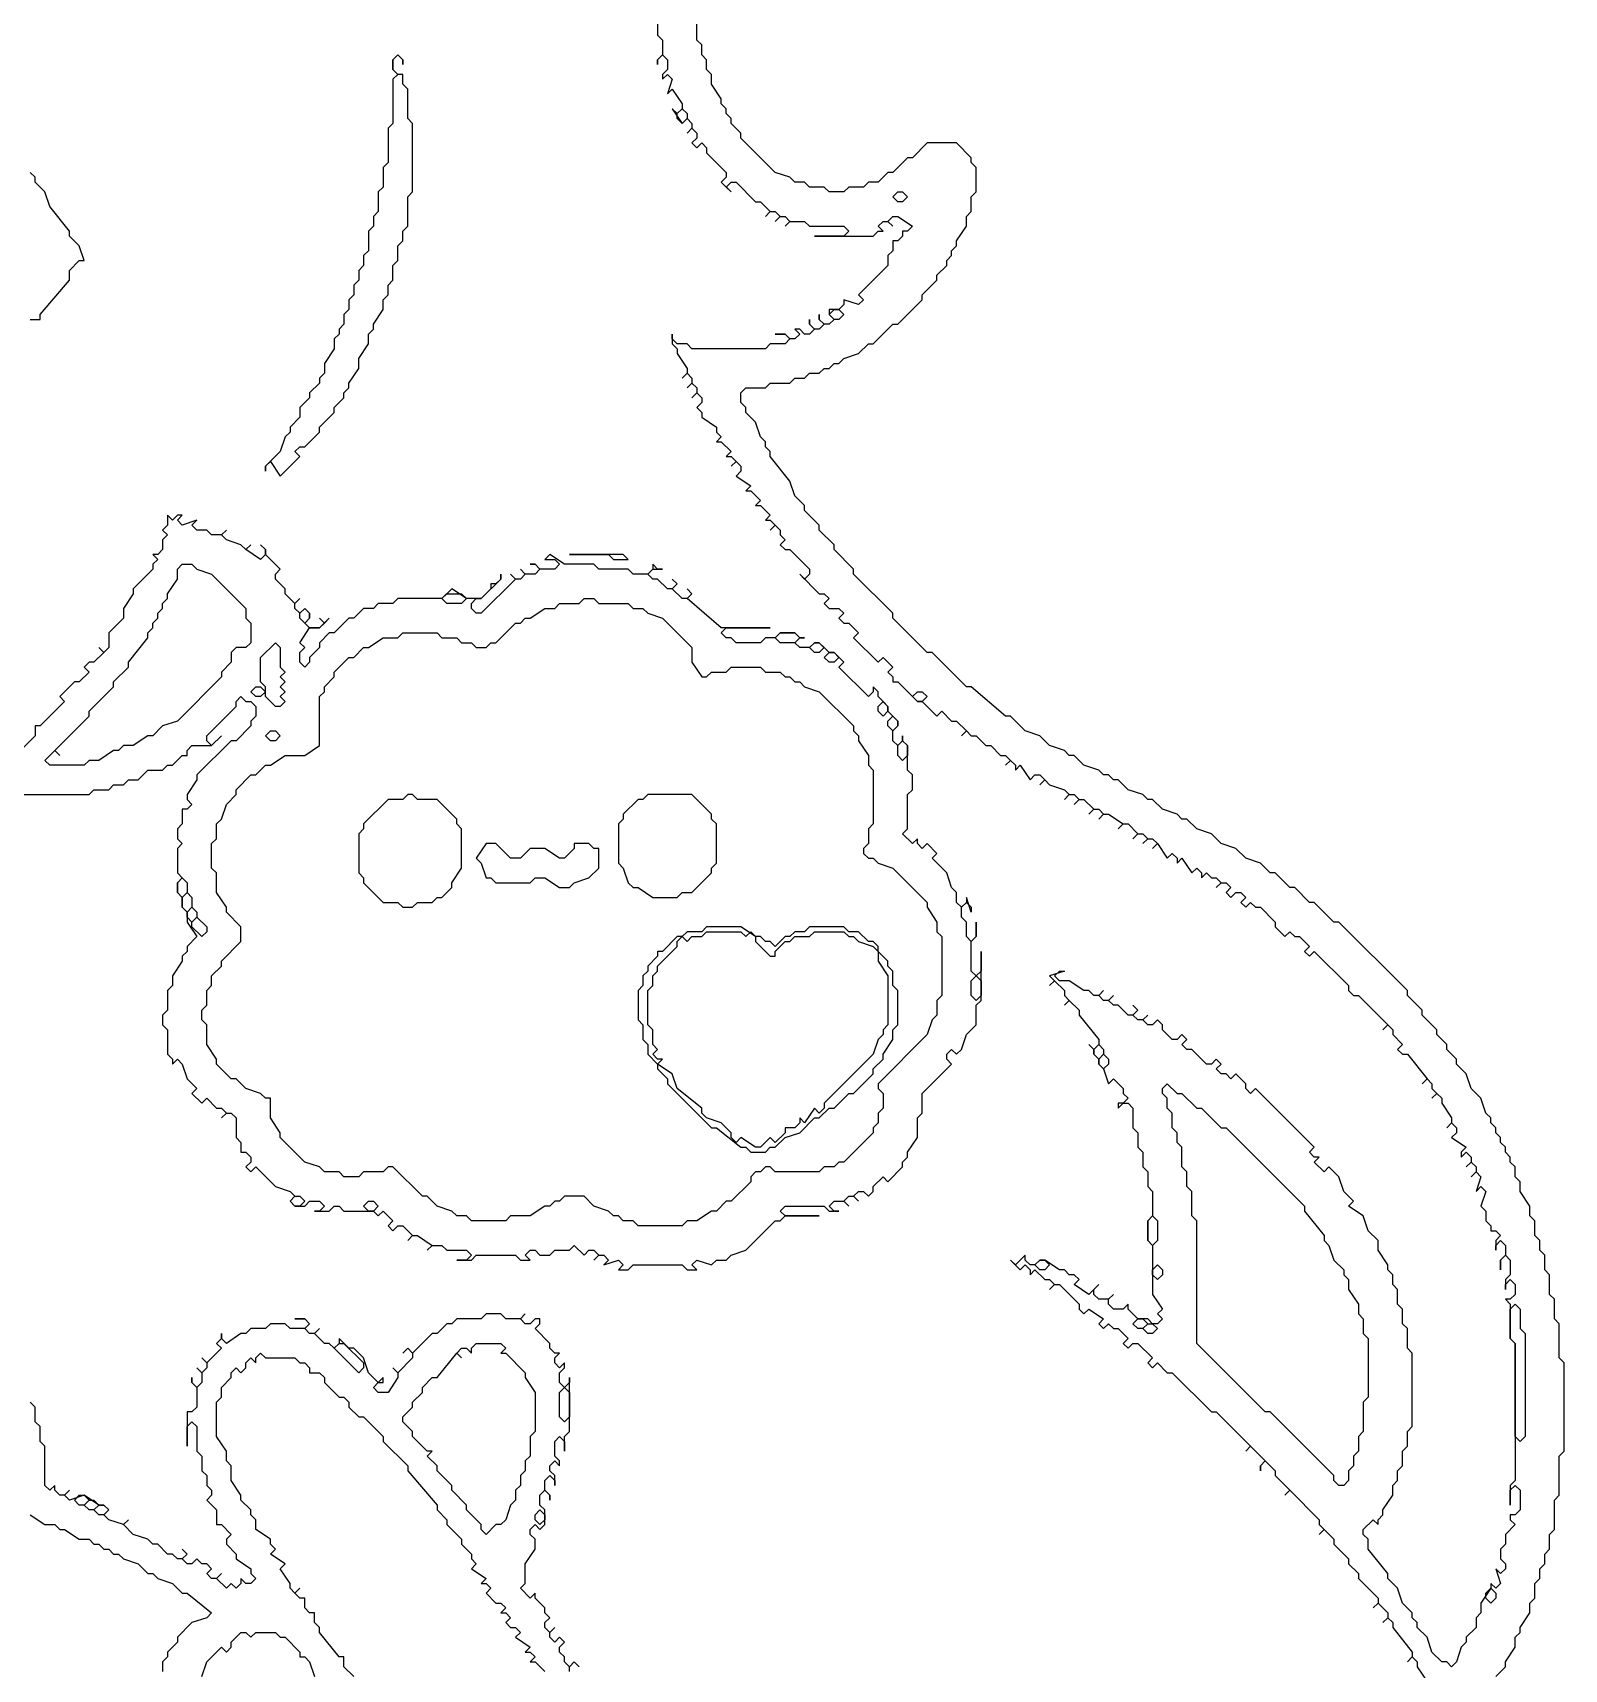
# Model space of a CAD drawing. Header units: millimetres. Extents: x 2 to 58.7, y 4.2 to 84.
# Drawn here: x 39.66 to 58.6, y 35.3 to 55.55 of the extents above; entities that cross this region are included whole.
import ezdxf

# ---------------------------------------------------------------- set-up
doc = ezdxf.new("R2010")
doc.units = ezdxf.units.MM
doc.layers.add('RAISED_METAL', color=7, linetype='Continuous')

msp = doc.modelspace()

# ---------------------------------------------------------------- linework, layer by layer
at = {"layer": 'RAISED_METAL'}
for points in [[(47.388, 55.697), (47.388, 55.515), (47.449, 55.455), (47.449, 55.273), (47.388, 55.212), (47.388, 55.152), (47.388, 55.212), (47.449, 55.273), (47.509, 55.212), (47.509, 55.091), (47.449, 55.03), (47.449, 54.97), (47.509, 55.03), (47.57, 54.97), (47.509, 54.788), (47.57, 54.848), (47.691, 54.667), (47.691, 54.606), (47.631, 54.545), (47.57, 54.606), (47.691, 54.424), (47.752, 54.485), (47.812, 54.424), (47.812, 54.364), (47.752, 54.303), (47.812, 54.364), (47.873, 54.303), (47.873, 54.242), (47.812, 54.182), (47.873, 54.121), (47.934, 54.182), (47.994, 54.121), (47.994, 54.061), (48.237, 53.818), (48.237, 53.758), (48.176, 53.697), (48.297, 53.576), (48.237, 53.636), (48.297, 53.697), (48.358, 53.697), (48.6, 53.455), (48.661, 53.455), (48.782, 53.333), (48.721, 53.273), (48.782, 53.333), (48.843, 53.333), (48.903, 53.273), (48.843, 53.212), (48.903, 53.273), (48.964, 53.273), (49.024, 53.212), (48.964, 53.152), (49.024, 53.212), (49.206, 53.212), (49.267, 53.152), (49.691, 53.152), (49.752, 53.091), (49.691, 53.03), (49.327, 53.03), (50.055, 53.03), (50.115, 53.091), (50.176, 53.091), (50.115, 53.152), (50.176, 53.212), (50.236, 53.212), (50.297, 53.152), (50.236, 53.212), (50.297, 53.273), (50.358, 53.273), (50.539, 53.152), (50.479, 53.091), (50.418, 53.091), (50.418, 53.03), (50.358, 52.97), (50.297, 52.97), (50.297, 52.848), (50.236, 52.788), (50.236, 52.667), (49.873, 52.303), (49.933, 52.242), (49.873, 52.182), (49.691, 52.242), (49.691, 52.182), (49.63, 52.121), (49.509, 52.121), (49.509, 52.061), (49.57, 52), (49.509, 51.939), (49.449, 51.939), (49.388, 52), (49.388, 52.061), (49.388, 52), (49.449, 51.939), (49.388, 51.879), (49.327, 51.879), (49.267, 51.939), (49.267, 52), (49.267, 51.939), (49.327, 51.879), (49.267, 51.818), (49.206, 51.818), (49.146, 51.879), (49.085, 51.879), (49.146, 51.818), (49.085, 51.758), (49.024, 51.758), (48.964, 51.818), (48.843, 51.818), (48.964, 51.818), (49.024, 51.758), (48.964, 51.697), (48.782, 51.697), (48.721, 51.636), (47.812, 51.636), (47.752, 51.697), (47.631, 51.697), (47.57, 51.758), (47.57, 51.818), (47.57, 51.697), (47.631, 51.636), (47.631, 51.576), (47.752, 51.394), (47.752, 51.333), (47.691, 51.273), (47.752, 51.333), (47.812, 51.273), (47.812, 51.212), (47.752, 51.152), (47.812, 51.212), (47.873, 51.152), (47.873, 51.091), (47.812, 51.03), (47.873, 51.091), (47.934, 51.03), (47.934, 50.97), (47.873, 50.909), (47.934, 50.848), (47.934, 50.788), (48.115, 50.667), (48.115, 50.606), (48.176, 50.545), (48.115, 50.485), (48.176, 50.485), (48.297, 50.364), (48.237, 50.303), (48.297, 50.303), (48.358, 50.242), (48.297, 50.182), (48.358, 50.242), (48.418, 50.182), (48.418, 50.121), (48.358, 50.061), (48.54, 49.939), (48.479, 49.879), (48.54, 49.879), (48.661, 49.758), (48.6, 49.697), (48.661, 49.697), (48.782, 49.576), (48.721, 49.515), (48.782, 49.515), (48.843, 49.455), (48.782, 49.394), (48.843, 49.455), (48.903, 49.394), (48.903, 49.333), (48.964, 49.273), (48.903, 49.212), (48.964, 49.152), (49.024, 49.152), (49.267, 48.909), (49.267, 48.848), (49.206, 48.788), (49.146, 48.848), (49.388, 48.606), (49.449, 48.606), (49.509, 48.545), (49.449, 48.485), (49.509, 48.424), (49.63, 48.424), (49.691, 48.364), (49.63, 48.303), (49.691, 48.242), (49.752, 48.242), (49.873, 48.121), (49.812, 48.061), (50.115, 47.758), (50.176, 47.818), (50.297, 47.697), (50.236, 47.636), (50.297, 47.576), (50.297, 47.515), (50.358, 47.515), (50.6, 47.273), (50.661, 47.273), (50.842, 47.091), (50.903, 47.152), (51.024, 47.03), (51.085, 47.03), (51.206, 46.909), (51.145, 46.848), (51.206, 46.909), (51.267, 46.848), (51.327, 46.848), (51.448, 46.727), (51.509, 46.727), (51.63, 46.606), (51.691, 46.606), (51.751, 46.545), (51.691, 46.485), (51.751, 46.545), (51.812, 46.485), (51.812, 46.424), (51.873, 46.485), (51.994, 46.303), (52.054, 46.364), (52.115, 46.364), (52.176, 46.303), (52.115, 46.242), (52.176, 46.303), (52.236, 46.242), (52.418, 46.182), (52.479, 46.121), (52.418, 46.061), (52.479, 46.121), (52.539, 46.121), (52.6, 46.061), (52.539, 46), (52.6, 46.061), (52.66, 46.061), (52.781, 45.939), (52.721, 45.879), (52.781, 45.939), (52.842, 45.939), (52.903, 45.879), (52.842, 45.818), (52.903, 45.879), (52.963, 45.879), (53.145, 45.758), (53.084, 45.697), (53.145, 45.758), (53.206, 45.758), (53.327, 45.636), (53.266, 45.576), (53.327, 45.636), (53.387, 45.636), (53.448, 45.576), (53.387, 45.515), (53.448, 45.576), (53.509, 45.576), (53.569, 45.515), (53.509, 45.455), (53.569, 45.515), (53.69, 45.333), (53.751, 45.394), (53.812, 45.333), (53.812, 45.273), (53.872, 45.333), (53.993, 45.152), (54.054, 45.212), (54.115, 45.152), (54.115, 45.091), (54.175, 45.152), (54.236, 45.091), (54.296, 45.091), (54.357, 45.03), (54.296, 44.97), (54.357, 45.03), (54.418, 45.03), (54.478, 44.97), (54.418, 44.909), (54.478, 44.848), (54.539, 44.909), (54.599, 44.909), (54.66, 44.848), (54.599, 44.788), (54.66, 44.727), (54.721, 44.788), (54.781, 44.727), (54.842, 44.727), (55.024, 44.545), (55.024, 44.485), (55.145, 44.364), (55.205, 44.424), (55.266, 44.364), (55.327, 44.364), (55.448, 44.242), (55.387, 44.182), (55.448, 44.121), (55.508, 44.182), (55.933, 43.758), (55.933, 43.697), (55.993, 43.636), (56.054, 43.636), (56.417, 43.273), (56.357, 43.212), (56.417, 43.273), (56.478, 43.212), (56.478, 43.152), (56.599, 43.03), (56.539, 42.97), (56.599, 42.909), (56.66, 42.909), (56.902, 42.606), (56.842, 42.545), (56.902, 42.606), (56.963, 42.545), (56.963, 42.485), (57.023, 42.424), (56.963, 42.364), (57.023, 42.424), (57.084, 42.364), (57.084, 42.303), (57.205, 42.121), (57.205, 42.061), (57.145, 42), (57.205, 42.061), (57.266, 42), (57.266, 41.939), (57.205, 41.879), (57.387, 41.758), (57.326, 41.697), (57.326, 41.636), (57.387, 41.697), (57.448, 41.636), (57.448, 41.576), (57.387, 41.515), (57.448, 41.576), (57.508, 41.515), (57.508, 41.455), (57.448, 41.394), (57.508, 41.455), (57.569, 41.394), (57.508, 41.212), (57.569, 41.273), (57.629, 41.212), (57.569, 41.03), (57.629, 40.97), (57.629, 40.848), (57.69, 40.788), (57.69, 40.727), (57.751, 40.727), (57.811, 40.667), (57.751, 40.606), (57.751, 40.485), (57.751, 40.545), (57.811, 40.606), (57.872, 40.545), (57.872, 40.424), (57.811, 40.364), (57.811, 40.242), (57.811, 40.364), (57.872, 40.424), (57.932, 40.364), (57.932, 40.182), (57.872, 40.121), (57.872, 40), (57.872, 40.061), (57.932, 40.121), (57.993, 40.061), (57.993, 39.939), (57.932, 39.879), (57.872, 39.879), (57.932, 39.818), (57.932, 39.394), (57.993, 39.333), (57.993, 37.636), (57.932, 37.576), (57.932, 37.333), (57.932, 37.515), (57.993, 37.576), (58.054, 37.515), (58.054, 37.273), (57.993, 37.212), (57.932, 37.212), (57.932, 37.152), (57.993, 37.091), (57.872, 36.97), (57.872, 36.848), (57.811, 36.788), (57.811, 36.667), (57.872, 36.606), (57.872, 36.545), (57.811, 36.485), (57.751, 36.545), (57.811, 36.364), (57.751, 36.303), (57.69, 36.364), (57.69, 36.303), (57.569, 36.121), (57.569, 36), (57.508, 35.939), (57.508, 35.818), (57.387, 35.697), (57.387, 35.636), (57.326, 35.576), (57.266, 35.394), (57.205, 35.333), (57.145, 35.394), (57.084, 35.394), (56.963, 35.515), (56.902, 35.697), (56.781, 35.818), (56.781, 35.879), (56.72, 35.939), (56.72, 36), (56.599, 36.121), (56.539, 36.303), (56.417, 36.424), (56.417, 36.485), (56.175, 36.788), (56.175, 36.909), (56.114, 36.97), (56.114, 37.03), (56.236, 37.152), (56.296, 37.091), (56.296, 37.152), (56.357, 37.212), (56.357, 37.273), (56.478, 37.455), (56.478, 37.576), (56.539, 37.636), (56.539, 37.758), (56.599, 37.818), (56.599, 38), (56.66, 38.061), (56.66, 38.242), (56.72, 38.303), (56.72, 39.212), (56.66, 39.273), (56.66, 39.515), (56.599, 39.576), (56.599, 39.758), (56.539, 39.818), (56.539, 40), (56.478, 40.061), (56.478, 40.182), (56.417, 40.242), (56.417, 40.303), (56.296, 40.485), (56.296, 40.606), (56.175, 40.727), (56.114, 40.909), (55.933, 41.03), (55.993, 41.091), (55.872, 41.212), (55.811, 41.394), (55.69, 41.515), (55.63, 41.455), (55.508, 41.576), (55.569, 41.636), (55.508, 41.636), (55.448, 41.697), (55.508, 41.758), (54.781, 42.485), (54.721, 42.424), (54.66, 42.485), (54.66, 42.545), (54.539, 42.667), (54.478, 42.606), (54.418, 42.667), (54.357, 42.667), (54.296, 42.727), (54.357, 42.788), (54.296, 42.848), (54.236, 42.788), (54.175, 42.788), (53.993, 42.97), (53.933, 42.97), (53.872, 43.03), (53.933, 43.091), (53.872, 43.152), (53.812, 43.091), (53.751, 43.091), (53.63, 43.212), (53.63, 43.273), (53.569, 43.333), (53.509, 43.273), (53.448, 43.273), (53.387, 43.333), (53.448, 43.394), (53.387, 43.333), (53.327, 43.333), (53.266, 43.394), (53.327, 43.455), (53.266, 43.515), (53.327, 43.455), (53.266, 43.394), (53.206, 43.394), (53.084, 43.515), (53.024, 43.515), (52.963, 43.576), (53.024, 43.636), (52.963, 43.576), (52.903, 43.576), (52.842, 43.636), (52.903, 43.697), (52.842, 43.636), (52.781, 43.636), (52.721, 43.697), (52.66, 43.697), (52.479, 43.818), (52.357, 43.818), (52.297, 43.879), (52.357, 43.939), (52.418, 43.939), (52.236, 43.879), (52.297, 43.818), (52.236, 43.758), (52.297, 43.818), (52.418, 43.697), (52.418, 43.636), (52.479, 43.576), (52.418, 43.515), (52.479, 43.576), (52.6, 43.455), (52.6, 43.394), (52.842, 43.091), (52.842, 43.03), (52.781, 42.97), (52.721, 43.03), (52.781, 42.97), (52.781, 42.909), (52.842, 42.848), (52.842, 42.788), (52.903, 42.727), (52.963, 42.545), (53.024, 42.606), (53.145, 42.485), (53.145, 42.424), (53.206, 42.364), (53.145, 42.303), (53.084, 42.303), (53.084, 42.242), (53.145, 42.303), (53.206, 42.303), (53.266, 42.242), (53.266, 42), (53.327, 41.939), (53.327, 41.758), (53.387, 41.697), (53.387, 41.515), (53.448, 41.455), (53.448, 41.273), (53.509, 41.212), (53.509, 40.909), (53.448, 40.848), (53.448, 40.606), (53.509, 40.545), (53.509, 39.939), (53.63, 39.758), (53.569, 39.697), (53.63, 39.636), (53.569, 39.576), (53.509, 39.576), (53.448, 39.636), (53.327, 39.636), (53.206, 39.758), (53.206, 39.818), (53.145, 39.758), (53.024, 39.758), (52.963, 39.818), (52.963, 39.879), (53.024, 39.939), (52.963, 39.879), (52.842, 39.879), (52.781, 39.939), (52.781, 40), (52.842, 40.061), (52.721, 39.939), (52.539, 40.061), (52.6, 40.121), (52.539, 40.182), (52.479, 40.182), (52.418, 40.242), (52.357, 40.242), (52.176, 40.364), (52.115, 40.364), (52.054, 40.303), (51.994, 40.303), (51.933, 40.364), (51.933, 40.424), (51.812, 40.303), (51.751, 40.364), (51.873, 40.242), (51.933, 40.303), (51.994, 40.242), (51.994, 40.182), (52.054, 40.242), (52.176, 40.121), (52.236, 40.121), (52.297, 40.061), (52.236, 40), (52.297, 40.061), (52.357, 40.061), (52.6, 39.818), (52.6, 39.758), (52.66, 39.697), (52.721, 39.758), (52.903, 39.636), (52.842, 39.576), (52.903, 39.515), (52.963, 39.576), (53.024, 39.515), (53.084, 39.515), (53.206, 39.394), (53.145, 39.333), (53.206, 39.273), (53.266, 39.333), (53.327, 39.333), (53.509, 39.152), (53.448, 39.091), (53.509, 39.03), (53.569, 39.091), (53.69, 38.97), (53.751, 38.97), (54.236, 38.485), (54.296, 38.485), (54.721, 38.061), (54.66, 38), (54.721, 38.061), (54.902, 37.879), (54.842, 37.818), (54.842, 37.758), (54.842, 37.818), (54.902, 37.879), (55.024, 37.758), (55.024, 37.697), (55.205, 37.515), (55.145, 37.455), (55.205, 37.515), (55.569, 37.152), (55.569, 37.091), (55.63, 37.03), (55.569, 36.97), (55.63, 37.03), (55.751, 36.909), (55.751, 36.848), (55.933, 36.667), (55.933, 36.606), (56.054, 36.485), (56.054, 36.424), (56.296, 36.182), (56.296, 36.121), (56.236, 36.061), (56.296, 36.121), (56.417, 36), (56.417, 35.939), (56.357, 35.879), (56.417, 35.939), (56.478, 35.879), (56.478, 35.818), (56.72, 35.515), (56.72, 35.455), (56.66, 35.394), (56.72, 35.455), (56.781, 35.394), (56.781, 35.333), (56.902, 35.152)], [(57.751, 35.212), (57.872, 35.333), (57.872, 35.394), (57.993, 35.576), (57.993, 35.697), (58.054, 35.758), (58.054, 35.818), (58.175, 36), (58.175, 36.121), (58.235, 36.182), (58.235, 36.364), (58.296, 36.424), (58.296, 36.545), (58.357, 36.606), (58.357, 36.727), (58.417, 36.788), (58.417, 36.97), (58.478, 37.03), (58.478, 37.394), (58.538, 37.455), (58.538, 37.939), (58.599, 38), (58.599, 39.091), (58.538, 39.152), (58.538, 39.576), (58.478, 39.636), (58.478, 39.879), (58.417, 39.939), (58.417, 40.182), (58.357, 40.242), (58.357, 40.424), (58.296, 40.485), (58.296, 40.606), (58.235, 40.667), (58.235, 40.848), (58.175, 40.909), (58.175, 41.03), (58.054, 41.212), (58.054, 41.333), (57.993, 41.394), (57.993, 41.515), (57.932, 41.576), (57.932, 41.636), (57.872, 41.697), (57.872, 41.758), (57.811, 41.818), (57.811, 41.879), (57.751, 41.939), (57.751, 42), (57.69, 42.061), (57.69, 42.121), (57.629, 42.182), (57.569, 42.364), (57.448, 42.485), (57.387, 42.667), (57.266, 42.788), (57.266, 42.848), (57.145, 42.97), (57.145, 43.03), (57.023, 43.152), (57.023, 43.212), (56.842, 43.394), (56.842, 43.455), (56.66, 43.636), (56.66, 43.697), (55.811, 44.545), (55.751, 44.545), (55.508, 44.788), (55.448, 44.788), (55.266, 44.97), (55.205, 44.97), (55.024, 45.152), (54.963, 45.152), (54.842, 45.273), (54.66, 45.333), (54.539, 45.455), (54.357, 45.515), (54.236, 45.636), (54.054, 45.697), (53.933, 45.818), (53.872, 45.818), (53.812, 45.879), (53.63, 45.939), (53.509, 46.061), (53.448, 46.061), (53.387, 46.121), (53.206, 46.182), (53.084, 46.303), (53.024, 46.303), (52.963, 46.364), (52.903, 46.364), (52.842, 46.424), (52.66, 46.485), (52.539, 46.606), (52.479, 46.606), (52.418, 46.667), (52.236, 46.727), (52.115, 46.848), (51.933, 46.909), (51.751, 47.091), (51.691, 47.091), (51.267, 47.455), (51.206, 47.455), (50.782, 47.879), (50.721, 47.879), (50.297, 48.303), (50.297, 48.364), (49.812, 48.848), (49.812, 48.909), (49.57, 49.152), (49.57, 49.212), (49.388, 49.394), (49.388, 49.455), (49.206, 49.636), (49.206, 49.697), (49.085, 49.818), (49.024, 50), (48.782, 50.303), (48.782, 50.364), (48.721, 50.424), (48.721, 50.485), (48.661, 50.545), (48.6, 50.727), (48.479, 50.848), (48.479, 50.909), (48.418, 50.97), (48.418, 51.091), (48.479, 51.152), (48.721, 51.152), (48.782, 51.212), (49.024, 51.212), (49.085, 51.273), (49.206, 51.273), (49.267, 51.333), (49.388, 51.333), (49.449, 51.394), (49.509, 51.394), (49.57, 51.455), (49.63, 51.455), (49.691, 51.515), (49.873, 51.576), (49.994, 51.697), (50.055, 51.697), (50.297, 51.939), (50.358, 51.939), (50.661, 52.242), (50.661, 52.303), (50.842, 52.485), (50.842, 52.545), (50.964, 52.667), (50.964, 52.727), (51.024, 52.788), (51.024, 52.848), (51.085, 52.909), (51.085, 52.97), (51.206, 53.152), (51.206, 53.273), (51.267, 53.333), (51.267, 53.515), (51.327, 53.576), (51.327, 53.879), (51.267, 53.939), (51.267, 54), (51.085, 54.182), (50.721, 54.182), (50.539, 54), (50.479, 54), (50.297, 53.818), (50.236, 53.818), (50.115, 53.697), (49.994, 53.697), (49.933, 53.636), (49.752, 53.636), (49.691, 53.576), (49.509, 53.576), (49.449, 53.636), (49.267, 53.636), (49.206, 53.697), (49.085, 53.697), (49.024, 53.758), (48.843, 53.818), (48.418, 54.242), (48.418, 54.303), (48.297, 54.424), (48.297, 54.485), (48.237, 54.545), (48.237, 54.606), (48.176, 54.667), (48.176, 54.727), (48.055, 54.909), (48.055, 55.03), (47.994, 55.091), (47.994, 55.212), (47.934, 55.273), (47.934, 55.394), (47.873, 55.455), (47.873, 55.697)], [(39.632, 52), (39.753, 52), (39.753, 52.061), (40.116, 52.485), (40.116, 52.606), (40.238, 52.727), (40.298, 52.727), (40.238, 52.909), (40.116, 53.03), (40.116, 53.091), (39.874, 53.394), (39.813, 53.576), (39.692, 53.697), (39.692, 53.758), (39.632, 53.818)], [(39.51, 46.121), (40.359, 46.121), (40.419, 46.182), (40.601, 46.182), (40.662, 46.242), (40.783, 46.242), (40.844, 46.303), (40.965, 46.303), (41.086, 46.424), (41.268, 46.424), (41.328, 46.485), (41.389, 46.485), (41.51, 46.606), (41.571, 46.606), (41.571, 46.667), (41.631, 46.727), (41.874, 46.727), (41.995, 46.848), (41.874, 46.727), (41.813, 46.788), (41.813, 46.848), (42.177, 47.212), (42.177, 47.273), (42.237, 47.333), (42.298, 47.273), (42.359, 47.273), (42.419, 47.212), (42.419, 47.091), (42.359, 47.03), (42.359, 46.97), (42.177, 46.788), (42.116, 46.788), (41.692, 46.364), (41.692, 46.303), (41.571, 46.121), (41.571, 46.061), (41.631, 46), (41.571, 45.939), (41.51, 45.939), (41.51, 45.758), (41.45, 45.697), (41.45, 45.576), (41.51, 45.515), (41.45, 45.455), (41.45, 45.152), (41.51, 45.091), (41.45, 45.03), (41.45, 44.909), (41.51, 44.848), (41.51, 44.727), (41.571, 44.667), (41.571, 44.545), (41.692, 44.364), (41.571, 44.242), (41.571, 44.182), (41.51, 44.121), (41.51, 44.061), (41.389, 43.879), (41.389, 43.758), (41.328, 43.697), (41.328, 43.455), (41.268, 43.394), (41.268, 43.273), (41.328, 43.212), (41.328, 42.909), (41.389, 42.848), (41.389, 42.788), (41.45, 42.848), (41.51, 42.788), (41.571, 42.606), (41.692, 42.485), (41.631, 42.424), (41.753, 42.303), (41.813, 42.364), (41.934, 42.242), (41.995, 42.242), (42.056, 42.182), (41.995, 42.121), (42.056, 42.182), (42.116, 42.182), (42.177, 42.121), (42.177, 41.879), (42.237, 41.818), (42.237, 41.697), (42.298, 41.697), (42.359, 41.636), (42.359, 41.576), (42.298, 41.515), (42.359, 41.455), (42.419, 41.515), (42.662, 41.273), (42.843, 41.212), (42.904, 41.152), (42.843, 41.091), (42.904, 41.03), (43.025, 41.03), (43.086, 41.091), (43.207, 41.091), (43.268, 41.03), (43.207, 40.97), (43.146, 40.97), (43.328, 40.97), (43.389, 41.03), (43.449, 41.03), (43.51, 40.97), (43.874, 40.97), (43.934, 40.909), (43.995, 40.97), (44.116, 40.848), (44.055, 40.788), (44.116, 40.727), (44.177, 40.788), (44.237, 40.788), (44.358, 40.667), (44.298, 40.606), (44.358, 40.667), (44.419, 40.667), (44.601, 40.545), (44.54, 40.485), (44.601, 40.545), (44.722, 40.545), (44.783, 40.485), (45.025, 40.485), (45.086, 40.424), (45.025, 40.364), (44.904, 40.364), (45.086, 40.364), (45.146, 40.424), (45.631, 40.424), (45.691, 40.364), (45.813, 40.364), (45.752, 40.424), (45.813, 40.485), (45.873, 40.485), (45.934, 40.424), (46.055, 40.424), (46.116, 40.485), (46.297, 40.485), (46.358, 40.545), (46.479, 40.424), (46.54, 40.485), (46.6, 40.485), (46.661, 40.424), (46.6, 40.364), (46.661, 40.424), (46.722, 40.424), (46.782, 40.364), (46.722, 40.303), (46.903, 40.364), (46.964, 40.303), (46.903, 40.242), (47.025, 40.242), (47.085, 40.303), (47.691, 40.303), (47.752, 40.242), (47.873, 40.242), (47.812, 40.303), (47.873, 40.364), (48.055, 40.303), (48.115, 40.364), (48.237, 40.364), (48.297, 40.424), (48.479, 40.485), (48.843, 40.848), (48.903, 40.848), (48.964, 40.909), (49.388, 40.909), (48.964, 40.909), (48.903, 40.97), (48.964, 41.03), (49.449, 41.03), (49.509, 40.97), (49.63, 40.97), (49.57, 40.97), (49.509, 41.03), (49.57, 41.091), (49.691, 41.091), (49.752, 41.03), (49.691, 41.091), (49.752, 41.152), (49.812, 41.152), (49.873, 41.091), (49.812, 41.152), (49.873, 41.212), (49.933, 41.212), (49.994, 41.152), (50.055, 41.212), (50.055, 41.273), (50.176, 41.394), (50.236, 41.333), (50.418, 41.515), (50.418, 41.576), (50.479, 41.636), (50.479, 41.697), (50.6, 41.879), (50.6, 42.121), (50.661, 42.182), (50.661, 42.424), (51.024, 42.788), (50.964, 42.848), (50.964, 42.909), (51.024, 42.97), (51.085, 42.909), (51.145, 42.97), (51.206, 43.152), (51.327, 43.273), (51.327, 43.515), (51.388, 43.576), (51.388, 44.182), (51.388, 43.939), (51.327, 43.879), (51.267, 43.939), (51.267, 44.303), (51.327, 44.364), (51.327, 44.545), (51.327, 44.364), (51.267, 44.303), (51.206, 44.364), (51.206, 44.545), (51.145, 44.606), (51.145, 44.727), (51.206, 44.788), (51.267, 44.727), (51.267, 44.667), (51.206, 44.848), (51.206, 44.788), (51.145, 44.727), (51.085, 44.788), (51.085, 44.909), (51.024, 44.97), (50.964, 45.152), (50.782, 45.333), (50.842, 45.394), (50.721, 45.515), (50.661, 45.455), (50.6, 45.515), (50.6, 45.576), (50.539, 45.515), (50.418, 45.636), (50.479, 45.697), (50.479, 46.121), (50.539, 46.182), (50.539, 46.364), (50.479, 46.424), (50.479, 46.727), (50.418, 46.788), (50.418, 46.848), (50.418, 46.788), (50.358, 46.727), (50.297, 46.788), (50.297, 46.909), (50.358, 46.97), (50.358, 47.03), (50.236, 47.152), (50.236, 47.212), (50.115, 47.333), (50.115, 47.394), (50.055, 47.455), (50.055, 47.394), (49.994, 47.333), (49.63, 47.697), (49.691, 47.758), (49.57, 47.879), (49.509, 47.879), (49.388, 48), (49.327, 48), (49.267, 47.939), (49.146, 47.939), (49.085, 48), (49.146, 48.061), (49.206, 48.061), (49.146, 48.061), (49.085, 48.121), (48.903, 48.121), (48.843, 48.061), (48.721, 48.061), (48.661, 48), (48.358, 48), (48.297, 48.061), (48.237, 48.061), (48.176, 48.121), (48.237, 48.182), (48.782, 48.182), (48.176, 48.182), (47.752, 48.545), (47.812, 48.606), (47.752, 48.667), (47.812, 48.606), (47.752, 48.545), (47.691, 48.545), (47.57, 48.667), (47.631, 48.727), (47.57, 48.788), (47.631, 48.727), (47.57, 48.667), (47.509, 48.667), (47.388, 48.788), (47.328, 48.788), (47.267, 48.848), (47.328, 48.909), (47.449, 48.909), (47.388, 48.909), (47.328, 48.97), (47.328, 48.909), (47.267, 48.848), (47.085, 48.848), (47.025, 48.909), (46.661, 48.909), (46.6, 48.97), (46.237, 48.97), (46.055, 49.091), (45.994, 49.03), (46.116, 49.03), (46.176, 48.97), (46.116, 48.909), (45.934, 48.909), (45.873, 48.97), (45.813, 48.97), (45.873, 48.97), (45.934, 48.909), (45.873, 48.848), (45.752, 48.848), (45.691, 48.909), (45.752, 48.848), (45.691, 48.788), (45.631, 48.788), (45.57, 48.848), (45.631, 48.788), (45.207, 48.364), (45.146, 48.364), (45.086, 48.424), (45.086, 48.485), (45.146, 48.545), (45.207, 48.545), (45.449, 48.788), (45.449, 48.848), (45.449, 48.788), (45.389, 48.727), (45.328, 48.727), (45.328, 48.667), (45.207, 48.545), (45.025, 48.545), (44.843, 48.667), (44.722, 48.545), (44.177, 48.545), (44.116, 48.485), (43.934, 48.485), (43.874, 48.424), (43.752, 48.424), (43.631, 48.303), (43.571, 48.303), (43.389, 48.121), (43.328, 48.121), (43.207, 48), (43.207, 47.939), (43.086, 47.818), (43.086, 47.758), (43.025, 47.697), (42.965, 47.758), (42.965, 47.879), (43.025, 47.939), (42.965, 48), (43.086, 48.182), (43.207, 48.182), (43.328, 48.303), (43.268, 48.242), (43.207, 48.303), (43.268, 48.242), (43.207, 48.182), (43.086, 48.182), (43.025, 48.242), (43.086, 48.303), (43.086, 48.364), (43.025, 48.424), (42.965, 48.364), (42.904, 48.424), (42.904, 48.485), (42.965, 48.545), (42.904, 48.485), (42.783, 48.606), (42.783, 48.667), (42.662, 48.788), (42.662, 48.848), (42.722, 48.909), (42.54, 49.091), (42.54, 49.152), (42.48, 49.212), (42.54, 49.152), (42.54, 49.091), (42.48, 49.03), (42.298, 49.152), (42.359, 49.212), (42.298, 49.152), (42.237, 49.212), (42.056, 49.273), (41.995, 49.333), (42.056, 49.394), (41.995, 49.333), (41.874, 49.333), (41.813, 49.394), (41.692, 49.394), (41.631, 49.455), (41.692, 49.515), (41.51, 49.455), (41.45, 49.515), (41.51, 49.576), (41.45, 49.576), (41.389, 49.515), (41.328, 49.576), (41.328, 49.455), (41.268, 49.394), (41.328, 49.333), (41.268, 49.273), (41.268, 49.152), (41.207, 49.091), (41.147, 49.091), (41.207, 49.03), (41.147, 48.97), (41.147, 48.909), (40.904, 48.667), (40.904, 48.606), (40.783, 48.424), (40.783, 48.303), (40.601, 48.121), (40.601, 47.939), (40.541, 47.879), (40.48, 47.939), (40.541, 47.879), (40.419, 47.758), (40.359, 47.758), (40.298, 47.697), (40.359, 47.636), (40.238, 47.515), (40.177, 47.515), (39.995, 47.333), (40.056, 47.273), (39.753, 46.97), (39.692, 46.97), (39.692, 46.848), (39.389, 46.545)], [(46.297, 35.273), (46.297, 35.333), (46.358, 35.394), (46.419, 35.333), (46.358, 35.394), (46.297, 35.333), (46.237, 35.394), (46.237, 35.455), (46.176, 35.515), (46.176, 35.576), (46.237, 35.636), (46.176, 35.697), (46.116, 35.636), (46.055, 35.697), (46.055, 35.758), (46.116, 35.818), (46.055, 35.758), (45.994, 35.818), (45.994, 35.879), (46.055, 35.939), (45.994, 36), (45.994, 36.061), (45.873, 36.182), (45.873, 36.242), (45.813, 36.182), (45.691, 36.303), (45.752, 36.364), (45.752, 36.606), (45.873, 36.788), (45.873, 36.909), (45.813, 36.97), (45.813, 37.03), (45.873, 37.091), (45.934, 37.03), (45.994, 37.091), (45.994, 37.273), (45.934, 37.333), (45.934, 37.455), (45.994, 37.515), (46.055, 37.455), (46.055, 37.394), (46.055, 37.455), (45.994, 37.515), (45.994, 37.636), (46.055, 37.697), (46.116, 37.636), (46.116, 37.576), (46.116, 37.697), (46.055, 37.758), (46.055, 37.818), (46.116, 37.879), (46.176, 37.818), (46.176, 37.879), (46.116, 37.939), (46.116, 38.121), (46.176, 38.182), (46.237, 38.121), (46.237, 38), (46.237, 38.182), (46.297, 38.242), (46.297, 38.909), (46.297, 38.848), (46.237, 38.788), (46.176, 38.848), (46.176, 38.97), (46.237, 39.03), (46.237, 39.091), (46.176, 39.03), (46.116, 39.091), (46.116, 39.152), (46.176, 39.212), (46.116, 39.212), (46.055, 39.273), (46.055, 39.333), (45.873, 39.515), (45.934, 39.576), (45.934, 39.636), (45.873, 39.636), (45.813, 39.576), (45.752, 39.576), (45.691, 39.636), (45.752, 39.697), (45.691, 39.636), (45.51, 39.636), (45.449, 39.697), (45.267, 39.697), (45.207, 39.636), (44.904, 39.636), (44.843, 39.576), (44.783, 39.576), (44.661, 39.455), (44.601, 39.455), (44.358, 39.212), (44.298, 39.273), (44.237, 39.212), (44.298, 39.273), (44.358, 39.212), (44.358, 39.152), (44.177, 38.97), (44.116, 39.03), (44.177, 38.97), (44.177, 38.909), (44.055, 38.727), (43.934, 38.727), (43.874, 38.788), (43.934, 38.848), (43.995, 38.848), (43.995, 38.909), (43.934, 38.848), (43.813, 38.97), (43.752, 39.152), (43.631, 39.273), (43.571, 39.273), (43.449, 39.394), (43.449, 39.333), (43.389, 39.273), (43.328, 39.333), (43.268, 39.333), (43.146, 39.455), (43.207, 39.515), (43.146, 39.455), (43.086, 39.455), (43.025, 39.515), (43.086, 39.576), (43.025, 39.636), (42.904, 39.636), (43.025, 39.636), (43.086, 39.576), (43.025, 39.515), (42.843, 39.515), (42.783, 39.576), (42.601, 39.576), (42.54, 39.515), (42.359, 39.515), (42.298, 39.455), (42.237, 39.455), (42.056, 39.333), (41.995, 39.394), (41.995, 39.455), (41.995, 39.394), (41.934, 39.333), (41.995, 39.273), (41.813, 39.091), (41.753, 39.152), (41.813, 39.091), (41.813, 39.03), (41.753, 38.97), (41.692, 39.03), (41.753, 38.97), (41.753, 38.848), (41.692, 38.788), (41.631, 38.848), (41.631, 38.909), (41.631, 38.848), (41.692, 38.788), (41.692, 38.545), (41.631, 38.485), (41.571, 38.485), (41.571, 38.061), (41.571, 38.303), (41.631, 38.364), (41.692, 38.303), (41.692, 38), (41.753, 37.939), (41.753, 37.758), (41.813, 37.697), (41.813, 37.576), (41.874, 37.515), (41.874, 37.455), (41.813, 37.394), (41.934, 37.273), (41.934, 37.091), (41.995, 37.091), (42.116, 36.97), (42.056, 36.909), (42.056, 36.848), (42.177, 36.727), (42.177, 36.667), (42.359, 36.545), (42.359, 36.485), (42.419, 36.424), (42.359, 36.364), (42.298, 36.364), (42.237, 36.424), (42.237, 36.364), (42.177, 36.303), (42.116, 36.364), (42.056, 36.303), (41.934, 36.424), (41.995, 36.485), (41.934, 36.424), (41.874, 36.424), (41.813, 36.485), (41.874, 36.545), (41.813, 36.606), (41.753, 36.606), (41.692, 36.667), (41.631, 36.606), (41.571, 36.606), (41.51, 36.667), (41.571, 36.727), (41.51, 36.788), (41.571, 36.727), (41.51, 36.667), (41.45, 36.667), (41.389, 36.727), (41.328, 36.727), (41.207, 36.848), (41.147, 36.848), (41.086, 36.909), (40.904, 36.97), (40.783, 37.091), (40.844, 37.152), (40.783, 37.091), (40.601, 37.152), (40.541, 37.212), (40.601, 37.273), (40.541, 37.333), (40.48, 37.333), (40.298, 37.455), (40.116, 37.394), (40.056, 37.455), (40.116, 37.515), (40.056, 37.455), (39.995, 37.455), (39.935, 37.515), (39.935, 37.576), (39.874, 37.515), (39.813, 37.576), (39.813, 38.061), (39.753, 38.121), (39.753, 38.303), (39.692, 38.364), (39.692, 38.545), (39.632, 38.606)], [(43.631, 35.212), (43.51, 35.333), (43.51, 35.455), (43.449, 35.455), (43.207, 35.758), (43.207, 35.818), (43.146, 35.879), (43.146, 36), (43.086, 36), (43.025, 36.061), (43.025, 36.182), (42.965, 36.182), (42.904, 36.242), (42.965, 36.303), (42.904, 36.242), (42.843, 36.303), (42.843, 36.364), (42.722, 36.545), (42.783, 36.606), (42.601, 36.727), (42.662, 36.788), (42.601, 36.848), (42.601, 36.909), (42.419, 37.03), (42.419, 37.152), (42.359, 37.212), (42.359, 37.273), (42.237, 37.394), (42.237, 37.455), (42.116, 37.636), (42.116, 37.818), (42.056, 37.879), (42.056, 38), (41.934, 38.182), (41.934, 38.606), (41.995, 38.667), (41.995, 38.788), (42.116, 38.909), (42.116, 38.97), (42.177, 39.03), (42.237, 38.97), (42.298, 39.03), (42.298, 39.091), (42.359, 39.152), (42.419, 39.091), (42.419, 39.152), (42.48, 39.212), (42.54, 39.152), (42.904, 39.152), (42.965, 39.091), (43.025, 39.091), (43.086, 39.03), (43.086, 38.97), (43.207, 38.97), (43.268, 38.909), (43.268, 38.848), (43.449, 38.667), (43.51, 38.667), (43.571, 38.606), (43.571, 38.545), (43.692, 38.424), (43.752, 38.424), (43.995, 38.182), (43.995, 38.121), (44.298, 37.818), (44.298, 37.758), (44.661, 37.333), (44.661, 37.273), (44.783, 37.152), (44.783, 37.091), (44.964, 36.909), (44.964, 36.848), (45.086, 36.727), (45.086, 36.667), (45.146, 36.606), (45.086, 36.545), (45.267, 36.424), (45.207, 36.364), (45.267, 36.364), (45.328, 36.303), (45.267, 36.242), (45.389, 36.121), (45.449, 36.121), (45.51, 36.061), (45.449, 36), (45.51, 36), (45.57, 35.939), (45.51, 35.879), (45.57, 35.818), (45.631, 35.818), (45.691, 35.758), (45.631, 35.697), (45.813, 35.576), (45.752, 35.515), (45.813, 35.515), (45.873, 35.455), (45.813, 35.394), (45.873, 35.394), (45.994, 35.273)], [(39.632, 37.212), (39.813, 37.091), (39.935, 37.091), (39.995, 37.03), (40.056, 37.03), (40.238, 36.909), (40.359, 36.909), (40.419, 36.848), (40.48, 36.848), (40.541, 36.788), (40.601, 36.788), (40.662, 36.727), (40.722, 36.727), (40.783, 36.667), (40.965, 36.606), (41.086, 36.485), (41.147, 36.485), (41.207, 36.424), (41.389, 36.364), (41.51, 36.242), (41.571, 36.242), (41.874, 36), (41.813, 35.939), (41.631, 35.879), (41.45, 35.697), (41.45, 35.636), (41.328, 35.515), (41.328, 35.455), (41.268, 35.394), (41.268, 35.273)], [(41.753, 35.212), (41.813, 35.394), (41.995, 35.576), (42.056, 35.515), (42.116, 35.576), (42.116, 35.636), (42.237, 35.758), (42.298, 35.758), (42.359, 35.697), (42.419, 35.758), (42.662, 35.758), (42.722, 35.697), (42.783, 35.697), (42.965, 35.515), (42.965, 35.455), (43.025, 35.455), (43.086, 35.394), (43.146, 35.212)]]:
    msp.add_lwpolyline(points, dxfattribs=at)
for points in [[(44.177, 55.273), (44.237, 55.212), (44.237, 55.152), (44.237, 55.212), (44.177, 55.273), (44.116, 55.212), (44.116, 55.091), (44.177, 55.03), (44.116, 54.97), (44.116, 54.424), (44.055, 54.364), (44.055, 53.939), (43.995, 53.879), (43.995, 53.636), (43.934, 53.576), (43.934, 53.333), (43.874, 53.273), (43.874, 53.152), (43.813, 53.091), (43.813, 52.848), (43.752, 52.788), (43.752, 52.667), (43.692, 52.606), (43.692, 52.485), (43.631, 52.424), (43.631, 52.303), (43.571, 52.242), (43.571, 52.121), (43.51, 52.061), (43.51, 51.939), (43.449, 51.879), (43.449, 51.818), (43.389, 51.758), (43.389, 51.636), (43.268, 51.455), (43.268, 51.333), (43.207, 51.273), (43.207, 51.212), (43.086, 51.091), (43.086, 51.03), (42.965, 50.909), (42.965, 50.788), (42.843, 50.667), (42.843, 50.606), (42.783, 50.545), (42.722, 50.364), (42.54, 50.182), (42.54, 50.121), (42.54, 50.182), (42.601, 50.242), (42.722, 50.061), (42.965, 50.303), (42.904, 50.364), (42.965, 50.424), (43.025, 50.424), (43.207, 50.606), (43.207, 50.667), (43.389, 50.848), (43.389, 50.909), (43.51, 51.03), (43.51, 51.091), (43.571, 51.152), (43.571, 51.212), (43.692, 51.394), (43.692, 51.515), (43.813, 51.697), (43.813, 51.818), (43.874, 51.879), (43.874, 51.939), (43.995, 52.121), (43.995, 52.242), (44.055, 52.303), (44.055, 52.424), (44.116, 52.485), (44.116, 52.667), (44.177, 52.727), (44.177, 52.909), (44.237, 52.97), (44.237, 53.091), (44.298, 53.152), (44.298, 53.515), (44.358, 53.576), (44.358, 54.424), (44.298, 54.485), (44.298, 54.848), (44.237, 54.909), (44.237, 55.03), (44.177, 55.03), (44.116, 55.091), (44.116, 55.212)], [(47.631, 54.545), (47.691, 54.606), (47.752, 54.545), (47.752, 54.485), (47.691, 54.424), (47.631, 54.485)], [(50.297, 53.515), (50.358, 53.576), (50.418, 53.576), (50.479, 53.515), (50.418, 53.455), (50.358, 53.455)], [(49.509, 52.061), (49.57, 52.121), (49.63, 52.121), (49.691, 52.061), (49.63, 52), (49.57, 52)], [(46.297, 49.091), (46.782, 49.091), (46.843, 49.03), (47.025, 49.03), (46.964, 49.091)], [(42.298, 48.424), (42.298, 48.303), (42.359, 48.242), (42.359, 48), (42.298, 47.939), (42.177, 47.939), (42.116, 47.879), (42.116, 47.758), (41.995, 47.636), (41.995, 47.576), (41.45, 47.03), (41.268, 46.97), (41.147, 46.848), (41.086, 46.848), (40.904, 46.727), (40.783, 46.727), (40.722, 46.667), (40.662, 46.667), (40.48, 46.545), (40.359, 46.545), (40.298, 46.485), (39.874, 46.485), (39.813, 46.545), (39.935, 46.667), (39.995, 46.606), (39.935, 46.667), (40.359, 47.091), (40.359, 47.152), (40.662, 47.455), (40.662, 47.515), (40.844, 47.697), (40.844, 47.758), (41.086, 48.061), (41.086, 48.121), (41.147, 48.182), (41.147, 48.242), (41.207, 48.303), (41.207, 48.364), (41.268, 48.424), (41.268, 48.485), (41.328, 48.545), (41.328, 48.606), (41.45, 48.788), (41.45, 48.909), (41.51, 48.97), (41.631, 48.97), (41.692, 48.909), (41.874, 48.848)], [(44.722, 48.545), (44.783, 48.606), (44.964, 48.606), (45.025, 48.545), (44.964, 48.485), (44.783, 48.485)], [(43.752, 47.939), (43.813, 47.939), (43.995, 48.061), (44.177, 48.061), (44.237, 48.121), (44.661, 48.121), (44.722, 48.061), (44.904, 48.061), (44.964, 48), (45.086, 48), (45.146, 47.939), (45.267, 47.939), (45.328, 48), (45.389, 48), (45.631, 48.242), (45.691, 48.242), (45.752, 48.303), (45.813, 48.303), (45.994, 48.424), (46.116, 48.424), (46.176, 48.485), (46.419, 48.485), (46.479, 48.545), (46.6, 48.545), (46.661, 48.485), (47.025, 48.485), (47.085, 48.424), (47.206, 48.424), (47.267, 48.364), (47.449, 48.303), (47.812, 47.939), (47.812, 47.758), (47.934, 47.576), (47.994, 47.576), (48.055, 47.636), (48.237, 47.636), (48.297, 47.697), (48.661, 47.697), (48.721, 47.636), (48.903, 47.636), (48.964, 47.576), (49.024, 47.576), (49.085, 47.515), (49.146, 47.515), (49.206, 47.455), (49.388, 47.394), (49.812, 46.97), (49.812, 46.909), (49.873, 46.848), (49.873, 46.788), (49.994, 46.606), (49.994, 46.485), (50.055, 46.424), (50.055, 45.758), (49.994, 45.697), (49.994, 45.515), (49.933, 45.455), (49.933, 45.394), (49.994, 45.333), (50.055, 45.333), (50.115, 45.273), (50.297, 45.212), (50.721, 44.788), (50.721, 44.727), (50.842, 44.545), (50.842, 44.424), (50.903, 44.364), (50.903, 43.636), (50.842, 43.576), (50.842, 43.394), (50.782, 43.333), (50.721, 43.152), (50.115, 42.545), (50.115, 42.485), (50.176, 42.424), (50.176, 42.242), (50.115, 42.182), (50.115, 42.061), (50.055, 42), (50.055, 41.939), (49.691, 41.576), (49.63, 41.576), (49.57, 41.515), (49.449, 41.515), (49.388, 41.455), (48.843, 41.455), (48.782, 41.515), (48.721, 41.515), (48.661, 41.455), (48.6, 41.455), (48.54, 41.394), (48.54, 41.333), (48.297, 41.091), (48.237, 41.091), (48.115, 40.97), (48.055, 40.97), (47.873, 40.848), (47.752, 40.848), (47.691, 40.788), (47.146, 40.788), (47.085, 40.848), (46.964, 40.848), (46.903, 40.909), (46.843, 40.909), (46.782, 40.97), (46.6, 41.03), (46.479, 41.152), (46.237, 41.152), (46.176, 41.091), (46.116, 41.091), (46.055, 41.03), (45.994, 41.03), (45.813, 40.909), (45.57, 40.909), (45.51, 40.848), (45.086, 40.848), (45.025, 40.909), (44.904, 40.909), (44.843, 40.97), (44.661, 41.03), (44.54, 41.152), (44.48, 41.152), (44.116, 41.515), (44.055, 41.515), (43.995, 41.455), (43.752, 41.455), (43.692, 41.394), (43.51, 41.394), (43.449, 41.455), (43.268, 41.455), (43.207, 41.515), (43.025, 41.576), (42.722, 41.879), (42.722, 41.939), (42.601, 42.121), (42.601, 42.364), (42.54, 42.364), (42.48, 42.424), (42.298, 42.485), (42.177, 42.606), (42.116, 42.606), (41.934, 42.788), (41.934, 42.848), (41.813, 43.03), (41.813, 43.273), (41.753, 43.333), (41.753, 43.455), (41.813, 43.515), (41.813, 43.697), (41.874, 43.758), (41.874, 43.879), (41.995, 44), (41.995, 44.061), (42.237, 44.303), (42.237, 44.485), (42.056, 44.667), (42.056, 44.727), (41.934, 44.909), (41.934, 45.152), (41.874, 45.212), (41.874, 45.515), (41.934, 45.576), (41.934, 45.758), (41.995, 45.818), (42.056, 46), (42.177, 46.121), (42.177, 46.182), (42.359, 46.364), (42.419, 46.364), (42.54, 46.485), (42.601, 46.485), (42.783, 46.606), (43.025, 46.606), (43.207, 46.727), (43.207, 47.333), (43.268, 47.394), (43.268, 47.455), (43.389, 47.576), (43.389, 47.636), (43.571, 47.818), (43.631, 47.818)], [(42.965, 48.364), (43.025, 48.424), (43.086, 48.364), (43.086, 48.303), (43.025, 48.242), (42.965, 48.303)], [(42.662, 48), (42.722, 47.939), (42.722, 47.697), (42.783, 47.636), (42.722, 47.576), (42.783, 47.515), (42.722, 47.455), (42.783, 47.394), (42.722, 47.333), (42.783, 47.273), (42.722, 47.212), (42.662, 47.212), (42.54, 47.333), (42.54, 47.455), (42.48, 47.515), (42.48, 47.818)], [(48.843, 48.061), (48.903, 48.121), (49.085, 48.121), (49.146, 48.061), (49.085, 48), (48.903, 48)], [(49.267, 47.939), (49.327, 48), (49.388, 48), (49.449, 47.939), (49.388, 47.879), (49.327, 47.879)], [(49.449, 47.818), (49.509, 47.879), (49.57, 47.879), (49.63, 47.818), (49.57, 47.758), (49.509, 47.758)], [(42.359, 47.394), (42.419, 47.455), (42.48, 47.455), (42.54, 47.394), (42.48, 47.333), (42.419, 47.333)], [(50.539, 47.333), (50.6, 47.394), (50.661, 47.394), (50.721, 47.333), (50.661, 47.273), (50.6, 47.273)], [(50.115, 47.212), (50.176, 47.273), (50.236, 47.212), (50.236, 47.152), (50.176, 47.091), (50.115, 47.152)], [(50.236, 47.03), (50.297, 47.091), (50.358, 47.03), (50.358, 46.97), (50.297, 46.909), (50.236, 46.97)], [(42.54, 46.848), (42.601, 46.909), (42.662, 46.909), (42.722, 46.848), (42.662, 46.788), (42.601, 46.788)], [(50.418, 46.788), (50.479, 46.727), (50.479, 46.606), (50.418, 46.545), (50.358, 46.606), (50.358, 46.727)], [(44.661, 46.061), (44.419, 46.061), (44.358, 46.121), (44.298, 46.121), (44.237, 46.061), (44.055, 46.061), (43.752, 45.758), (43.752, 45.697), (43.692, 45.636), (43.692, 45.152), (43.752, 45.091), (43.752, 45.03), (43.995, 44.788), (44.177, 44.788), (44.237, 44.727), (44.358, 44.727), (44.419, 44.788), (44.601, 44.788), (44.661, 44.848), (44.722, 44.848), (44.843, 44.97), (44.843, 45.03), (44.964, 45.212), (44.964, 45.697), (44.904, 45.758), (44.904, 45.818)], [(47.146, 46.061), (46.964, 45.879), (46.964, 45.818), (46.903, 45.758), (46.903, 45.273), (46.964, 45.212), (47.025, 45.03), (47.085, 44.97), (47.146, 44.97), (47.328, 44.848), (47.631, 44.848), (47.691, 44.909), (47.812, 44.909), (48.055, 45.152), (48.055, 45.212), (48.115, 45.273), (48.115, 45.758), (48.055, 45.818), (48.055, 45.879), (47.812, 46.121), (47.267, 46.121), (47.206, 46.061)], [(45.146, 45.333), (45.207, 45.273), (45.267, 45.091), (45.328, 45.091), (45.389, 45.03), (45.813, 45.03), (45.873, 45.091), (45.994, 45.091), (46.176, 44.97), (46.297, 44.97), (46.358, 45.03), (46.54, 45.091), (46.661, 45.212), (46.661, 45.455), (46.6, 45.455), (46.54, 45.515), (46.358, 45.515), (46.358, 45.455), (46.237, 45.333), (46.176, 45.333), (45.994, 45.455), (45.813, 45.455), (45.691, 45.333), (45.57, 45.333), (45.389, 45.515), (45.267, 45.515)], [(41.51, 45.091), (41.571, 45.03), (41.571, 44.909), (41.51, 44.848), (41.45, 44.909), (41.45, 45.03)], [(41.571, 44.909), (41.631, 44.848), (41.631, 44.727), (41.571, 44.667), (41.51, 44.727), (41.51, 44.848)], [(41.571, 44.667), (41.631, 44.727), (41.692, 44.667), (41.692, 44.606), (41.631, 44.545), (41.571, 44.606)], [(41.631, 44.545), (41.692, 44.606), (41.813, 44.485), (41.813, 44.424), (41.753, 44.364), (41.631, 44.485)], [(49.873, 44.424), (49.752, 44.424), (49.691, 44.485), (49.267, 44.485), (49.206, 44.424), (49.085, 44.424), (49.024, 44.364), (48.964, 44.364), (48.843, 44.242), (48.782, 44.303), (48.721, 44.303), (48.661, 44.364), (48.6, 44.364), (48.418, 44.485), (47.994, 44.485), (47.934, 44.424), (47.752, 44.424), (47.691, 44.364), (47.631, 44.364), (47.449, 44.182), (47.388, 44.182), (47.388, 44.121), (47.267, 44), (47.267, 43.939), (47.206, 43.879), (47.206, 43.758), (47.146, 43.697), (47.146, 43.333), (47.206, 43.273), (47.206, 43.091), (47.267, 43.03), (47.267, 42.909), (47.388, 42.788), (47.388, 42.727), (47.509, 42.606), (47.509, 42.545), (48.055, 42), (48.115, 42), (48.418, 41.758), (48.479, 41.758), (48.54, 41.697), (48.721, 41.697), (48.782, 41.758), (48.843, 41.758), (48.964, 41.879), (49.146, 41.939), (49.327, 42.121), (49.388, 42.121), (49.509, 42.242), (49.57, 42.242), (49.752, 42.424), (49.812, 42.424), (50.055, 42.667), (50.055, 42.727), (50.176, 42.848), (50.176, 42.909), (50.297, 43.091), (50.297, 43.212), (50.358, 43.273), (50.358, 43.697), (50.297, 43.758), (50.297, 43.939), (50.236, 44), (50.236, 44.061), (50.115, 44.182), (50.115, 44.242), (50.055, 44.303), (49.994, 44.303)], [(49.691, 44.424), (49.752, 44.364), (49.812, 44.364), (49.873, 44.303), (50.055, 44.242), (50.115, 44.182), (50.115, 44.061), (50.236, 43.879), (50.236, 43.273), (50.176, 43.212), (50.176, 43.152), (50.115, 43.091), (50.055, 42.909), (49.449, 42.303), (49.449, 42.242), (49.388, 42.182), (49.327, 42.242), (49.206, 42.061), (49.146, 42.121), (49.146, 42.061), (49.085, 42), (48.964, 42), (48.964, 41.939), (48.843, 41.818), (48.782, 41.879), (48.661, 41.758), (48.6, 41.758), (48.418, 41.879), (48.358, 41.818), (48.297, 41.879), (48.297, 41.939), (48.176, 42.061), (47.994, 42.121), (47.934, 42.182), (47.934, 42.242), (47.631, 42.485), (47.57, 42.667), (47.388, 42.788), (47.449, 42.848), (47.388, 42.848), (47.328, 42.909), (47.388, 42.97), (47.328, 43.03), (47.328, 43.212), (47.267, 43.273), (47.267, 43.697), (47.328, 43.758), (47.328, 43.879), (47.388, 43.939), (47.388, 44), (47.631, 44.242), (47.631, 44.303), (47.691, 44.364), (47.752, 44.303), (47.812, 44.364), (47.934, 44.364), (47.994, 44.424), (48.418, 44.424), (48.479, 44.364), (48.54, 44.424), (48.6, 44.364), (48.6, 44.303), (48.782, 44.121), (48.843, 44.121), (48.843, 44.182), (48.964, 44.303), (49.024, 44.303), (49.085, 44.364), (49.267, 44.364), (49.327, 44.424)], [(51.327, 43.879), (51.388, 43.818), (51.388, 43.636), (51.327, 43.576), (51.267, 43.636), (51.267, 43.818)], [(52.781, 42.97), (52.842, 43.03), (52.903, 42.97), (52.903, 42.909), (52.842, 42.848), (52.781, 42.909)], [(52.842, 42.848), (52.903, 42.909), (52.963, 42.848), (52.963, 42.788), (52.903, 42.727), (52.842, 42.788)], [(53.69, 42.545), (53.812, 42.424), (53.872, 42.424), (54.054, 42.242), (54.115, 42.242), (54.357, 42), (54.418, 42), (55.387, 41.03), (55.387, 40.97), (55.63, 40.667), (55.63, 40.606), (55.69, 40.545), (55.751, 40.364), (55.872, 40.242), (55.872, 40.182), (55.933, 40.121), (55.933, 40), (56.054, 39.818), (56.054, 39.697), (56.114, 39.636), (56.114, 39.455), (56.175, 39.394), (56.175, 38.667), (56.114, 38.606), (56.114, 38.242), (56.054, 38.182), (56.054, 38), (55.993, 37.939), (55.993, 37.818), (55.933, 37.758), (55.933, 37.636), (55.872, 37.576), (55.811, 37.576), (55.751, 37.636), (55.751, 37.697), (54.963, 38.485), (54.902, 38.485), (54.054, 39.333), (54.054, 40.848), (53.993, 40.909), (53.993, 41.212), (53.933, 41.273), (53.933, 41.455), (53.872, 41.515), (53.872, 41.758), (53.812, 41.818), (53.812, 41.939), (53.751, 42), (53.751, 42.182), (53.69, 42.242), (53.69, 42.364), (53.63, 42.424), (53.63, 42.485)], [(42.843, 41.091), (42.904, 41.152), (42.965, 41.152), (43.025, 41.091), (42.965, 41.03), (42.904, 41.03)], [(43.752, 41.03), (43.813, 41.091), (43.874, 41.091), (43.934, 41.03), (43.874, 40.97), (43.813, 40.97)], [(53.509, 40.909), (53.569, 40.848), (53.569, 40.606), (53.509, 40.545), (53.448, 40.606), (53.448, 40.848)], [(52.054, 40.303), (52.115, 40.364), (52.176, 40.364), (52.236, 40.303), (52.176, 40.242), (52.115, 40.242)], [(53.509, 40.242), (53.569, 40.303), (53.63, 40.242), (53.63, 40.182), (53.569, 40.121), (53.509, 40.182)], [(57.993, 39.818), (58.054, 39.758), (58.054, 39.515), (58.114, 39.455), (58.114, 38.182), (58.054, 38.121), (57.993, 38.182), (57.993, 39.333), (57.932, 39.394), (57.932, 39.758)], [(53.266, 39.576), (53.327, 39.636), (53.387, 39.636), (53.448, 39.576), (53.387, 39.515), (53.327, 39.515)], [(53.387, 39.515), (53.448, 39.576), (53.509, 39.576), (53.569, 39.515), (53.509, 39.455), (53.448, 39.455)], [(43.389, 39.273), (43.449, 39.333), (43.51, 39.333), (43.752, 39.091), (43.752, 39.03), (43.692, 38.97)], [(45.449, 39.333), (45.51, 39.273), (45.449, 39.212), (45.51, 39.212), (45.752, 38.97), (45.752, 38.909), (45.873, 38.727), (45.873, 38.242), (45.813, 38.182), (45.813, 37.939), (45.752, 37.879), (45.752, 37.758), (45.691, 37.697), (45.691, 37.576), (45.631, 37.515), (45.631, 37.394), (45.57, 37.333), (45.51, 37.152), (45.449, 37.091), (45.389, 37.091), (45.267, 36.97), (45.207, 37.03), (45.207, 37.091), (45.025, 37.273), (45.025, 37.333), (44.843, 37.515), (44.843, 37.576), (44.661, 37.758), (44.661, 37.818), (44.54, 37.939), (44.601, 38), (44.54, 38), (44.358, 38.182), (44.358, 38.242), (44.237, 38.364), (44.237, 38.424), (44.358, 38.545), (44.358, 38.606), (44.48, 38.727), (44.48, 38.788), (44.601, 38.909), (44.661, 38.909), (44.904, 39.212), (44.964, 39.152), (44.904, 39.212), (44.964, 39.273), (45.025, 39.273), (45.086, 39.212), (45.086, 39.273), (45.146, 39.333)], [(46.237, 38.788), (46.297, 38.727), (46.297, 38.424), (46.237, 38.364), (46.176, 38.424), (46.176, 38.727)], [(40.177, 37.394), (40.238, 37.455), (40.298, 37.455), (40.359, 37.394), (40.298, 37.333), (40.238, 37.333)], [(40.298, 37.333), (40.359, 37.394), (40.419, 37.394), (40.48, 37.333), (40.419, 37.273), (40.359, 37.273)], [(40.419, 37.273), (40.48, 37.333), (40.541, 37.333), (40.601, 37.273), (40.541, 37.212), (40.48, 37.212)], [(45.873, 37.212), (45.934, 37.273), (45.994, 37.212), (45.994, 37.152), (45.934, 37.091), (45.873, 37.152)], [(57.629, 36.242), (57.69, 36.303), (57.751, 36.242), (57.751, 36.182), (57.69, 36.121), (57.629, 36.182)]]:
    msp.add_lwpolyline(points, close=True, dxfattribs=at)

doc.saveas('drawing.dxf')
